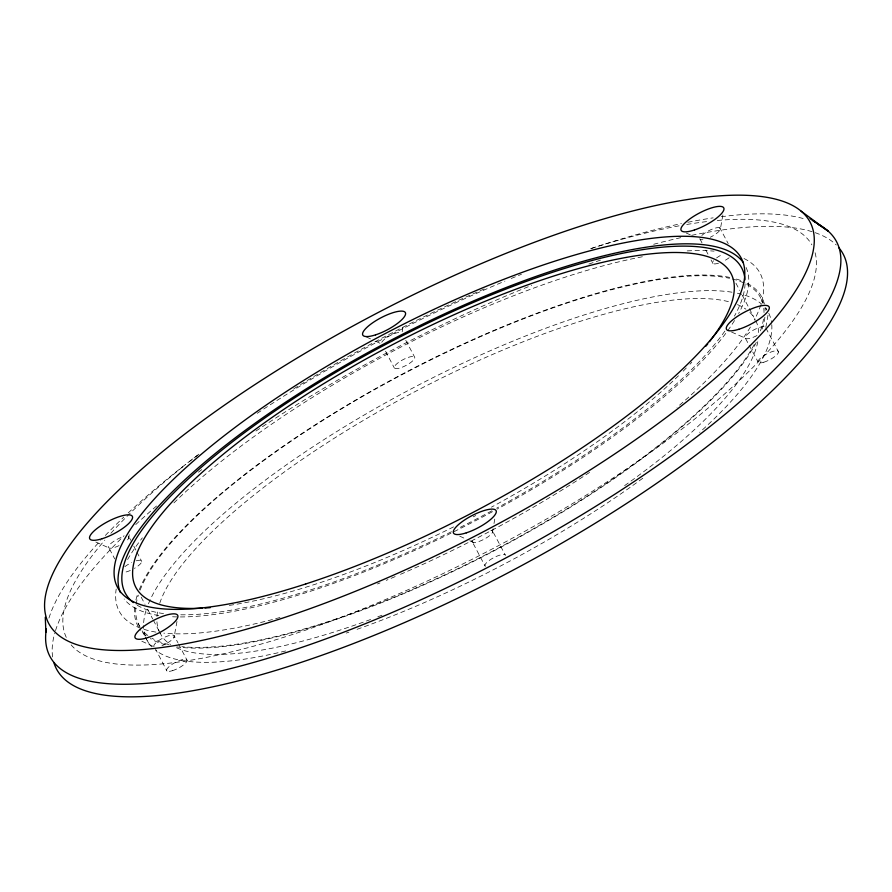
<?xml version="1.0" encoding="UTF-8"?>
<svg xmlns="http://www.w3.org/2000/svg" width="892" height="892" viewBox="0 0 892 892"><rect width="100%" height="100%" fill="white"/><g stroke="black" fill="none" stroke-linecap="round" stroke-linejoin="round"><path stroke-width="0.67" stroke-dasharray="4.46 3.34" d="M493.131 528.644L492.484 532.491L492.406 530.729L505.418 555.248A11.518 3.256 -27.8 0 0 492.919 558.113A11.518 3.256 -27.8 0 0 485.415 566.353M494.001 523.515L494.87 518.408M402.192 331.735L403.128 326.316M722.899 214.894L720.323 229.355L719.777 227.828L728.218 243.627M765.838 327.275L768.402 313.114M176.984 621.512L173.996 637.446L174.141 635.572L177.921 642.786M129.262 534.687L128.504 538.668L128.872 536.694L130.711 540.229M731.563 332.069L745.344 338.135L748.488 344.022M95.823 542.024L108.936 547.911L114.734 558.916M686.216 233.002L690.865 235.109M459.748 536.181L464.743 538.467M469.761 540.742L473.518 542.459L472.258 541.734L485.003 565.896M141.839 641.236L153.19 646.421M366.467 337.02L371.195 339.194M375.911 341.368L380.639 343.543M749.124 345.193L757.932 361.684M138.249 623.619L139.531 626.028M142.107 630.856L146.611 639.308M147.258 640.523L148.54 642.931M700.086 239.257L702.015 242.892M705.884 250.184L708.46 255.045M711.036 259.906L712.964 263.541M765.916 328.1L778.526 352.005M735.922 283.177L739.747 290.435M742.3 295.285L748.689 307.394M749.325 308.61L753.796 317.084M405.782 340.331L414.702 357.246A11.518 3.256 -27.8 0 1 400.564 367.805A11.518 3.256 -27.8 0 1 398.211 362.676A11.518 3.256 -27.8 0 1 414.702 357.246M141.192 597.138L145.028 604.397M147.581 609.247L152.688 618.937M153.324 620.141L159.077 631.045M159.713 632.261L161.63 635.884A336.418 94.987 -27.8 0 0 170.573 644.503M385.556 351.236L394.286 367.905M178.545 643.979L186.729 659.601M133.789 546.127L136.242 550.855M136.855 552.025L141.772 561.469M155.074 648.194L166.927 671.007M761.456 299.534L763.262 303.035M765.671 307.707L766.886 310.037A351.281 99.179 -27.8 0 0 765.392 308.019M815.098 252.748A421.325 118.959 -27.8 0 1 494.335 547.844A421.325 118.959 -27.8 0 1 70.869 644.582M66.287 637.39A421.325 118.959 -27.8 0 1 104.81 540.128M110.876 533.271A421.325 118.959 -27.8 0 1 185.848 464.353M189.182 461.71A421.325 118.959 -27.8 0 1 199.931 453.359M293.847 388.745A421.325 118.959 -27.8 0 1 484.746 288.729M591.675 248.322A421.325 118.959 -27.8 0 1 680.072 225.654M686.74 224.483A421.325 118.959 -27.8 0 1 708.025 221.439M717.291 220.48A421.325 118.959 -27.8 0 1 811.876 244.854M744.017 258.535A362.275 102.29 -27.8 0 1 754.286 320.117M750.395 327.041A362.275 102.29 -27.8 0 1 677.017 407.354M589.579 472.414A362.275 102.29 -27.8 0 1 398.925 574.994M395.178 576.6A362.275 102.29 -27.8 0 1 386.281 580.335M379.947 582.944A362.275 102.29 -27.8 0 1 377.428 583.97M279.976 617.509A362.275 102.29 -27.8 0 1 163.849 633.142M155.922 632.105A362.275 102.29 -27.8 0 1 116.194 589.066M127.601 559.54A362.275 102.29 -27.8 0 1 142.341 537.854M173.918 502.898A362.275 102.29 -27.8 0 1 643.5 256.539M687.208 250.908A362.275 102.29 -27.8 0 1 714.057 251.143M765.013 307.818A352.641 99.569 -27.8 0 1 765.202 310.461M764.89 317.195A352.641 99.569 -27.8 0 1 761.445 330.865M756.304 342.394A352.641 99.569 -27.8 0 1 494.659 550.509A352.641 99.569 -27.8 0 1 176.727 646.89M165.756 644.771A352.641 99.569 -27.8 0 1 150.291 638.594M146.165 635.762A352.641 99.569 -27.8 0 1 139.81 629.139M138.383 626.898A352.641 99.569 -27.8 0 1 134.971 604.765M135.941 599.859A352.641 99.569 -27.8 0 1 137.413 594.73M139.219 589.802A352.641 99.569 -27.8 0 1 402.18 374.149A352.641 99.569 -27.8 0 1 730.013 277.468M736.446 279.062A352.641 99.569 -27.8 0 1 744.943 282.218M747.106 283.277A352.641 99.569 -27.8 0 1 764.622 305.276M745.054 283.846A348.449 98.388 -27.8 0 1 734.428 316.103M724.884 331.088A348.449 98.388 -27.8 0 1 496.621 508.206M491.882 510.793A348.449 98.388 -27.8 0 1 457.663 528.644M451.486 531.732A348.449 98.388 -27.8 0 1 179.705 614.778M163.559 613.584A348.449 98.388 -27.8 0 1 135.339 604.029M768.781 313.315A351.281 99.179 -27.8 0 1 771.647 323.25M771.77 324.61A351.281 99.179 -27.8 0 1 699.64 432.397M642.786 478.246A351.281 99.179 -27.8 0 1 354.102 630.365M348.872 632.183A351.281 99.179 -27.8 0 1 346.263 633.075M285.674 650.948A351.281 99.179 -27.8 0 1 155.676 650.368M151.718 646.867A351.281 99.179 -27.8 0 1 145.619 637.334M145.184 636.141A351.281 99.179 -27.8 0 1 143.556 625.548M143.657 622.649A351.281 99.179 -27.8 0 1 146.188 610.017M148.451 603.795A351.281 99.179 -27.8 0 1 408.77 390.172A351.281 99.179 -27.8 0 1 734.963 292.721M737.428 293.223A351.281 99.179 -27.8 0 1 761.824 304.295M755.847 320.685A336.418 94.987 -27.8 0 1 758.579 333.731M757.787 341.703A336.418 94.987 -27.8 0 1 623.619 486.33M381.943 615.235A336.418 94.987 -27.8 0 1 375.632 617.632M370.604 619.494A336.418 94.987 -27.8 0 1 175.334 647.179M160.203 633.521A336.418 94.987 -27.8 0 1 156.869 620.598M156.947 616.461A336.418 94.987 -27.8 0 1 157.906 609.916M159.757 603.193A336.418 94.987 -27.8 0 1 412.505 392.948A336.418 94.987 -27.8 0 1 729.823 302.009M737.461 304.607A336.418 94.987 -27.8 0 1 745.924 309.201M749.871 312.434A336.418 94.987 -27.8 0 1 755.223 319.447M691.779 362.275A336.418 94.987 -27.8 0 1 689.984 364.181M686.283 368.017A336.418 94.987 -27.8 0 1 682.447 371.886M678.477 375.777A336.418 94.987 -27.8 0 1 491.436 507.158M475.748 515.543A336.418 94.987 -27.8 0 1 473.295 516.825M453.582 526.882A336.418 94.987 -27.8 0 1 227.571 605.646M763.786 308.331A351.281 99.179 -27.8 0 1 764.009 312.512M763.496 319.046A351.281 99.179 -27.8 0 1 760.096 331.746M754.32 344.379A351.281 99.179 -27.8 0 1 496.766 548.959A351.281 99.179 -27.8 0 1 181.823 646.655M168.778 644.537A351.281 99.179 -27.8 0 1 151.874 638.159M147.816 635.461A351.281 99.179 -27.8 0 1 142.988 631.012M139.999 626.953A351.281 99.179 -27.8 0 1 138.327 595.109M140.077 590.147A351.281 99.179 -27.8 0 1 402.069 374.64A351.281 99.179 -27.8 0 1 729.567 278.304M732.254 278.928A351.281 99.179 -27.8 0 1 762.76 303.146M52.628 656.947A444.673 125.549 -27.8 0 1 54.68 633.398M55.505 630.611A444.673 125.549 -27.8 0 1 124.066 535.713M135.751 524.563A444.673 125.549 -27.8 0 1 157.059 505.563M198.414 472.169A444.673 125.549 -27.8 0 1 201.759 469.627M255.982 431.026A444.673 125.549 -27.8 0 1 531.721 285.34M588.887 264.054A444.673 125.549 -27.8 0 1 601.888 259.683M653.691 244.274A444.673 125.549 -27.8 0 1 680.931 237.629M691.713 235.321A444.673 125.549 -27.8 0 1 836.272 244.965M729.154 257.743A11.518 3.256 -27.8 0 1 722.598 261.612M718.506 263.207A11.518 3.256 -27.8 0 1 713.544 260.732M716.588 257.944A11.518 3.256 -27.8 0 1 723.144 254.086M136.242 560.823A11.518 3.256 -27.8 0 1 141.728 561.782A11.518 3.256 -27.8 0 1 134.424 568.394M130.31 570.467A11.518 3.256 -27.8 0 1 123.609 572.385M124.824 566.688A11.518 3.256 -27.8 0 1 131.626 562.596M154.026 646.7A11.518 3.256 -27.8 0 1 163.336 637.869A11.518 3.256 -27.8 0 1 174.364 636.509A11.518 3.256 -27.8 0 1 161.943 645.719M490.812 530.316A11.518 3.256 -27.8 0 1 483.787 539.392A11.518 3.256 -27.8 0 1 472.86 539.66M757.018 335.548A11.518 3.256 -27.8 0 1 745.456 338.269A11.518 3.256 -27.8 0 1 752.38 330.687A11.518 3.256 -27.8 0 1 765.035 326.784M701.848 235.455A11.518 3.256 -27.8 0 1 719.298 227.672A11.518 3.256 -27.8 0 1 710.244 237.261M702.918 239.703A11.518 3.256 -27.8 0 1 699.83 238.599M381.731 342.327A11.518 3.256 -27.8 0 1 389.893 335.715A11.518 3.256 -27.8 0 1 400.285 332.326M128.247 536.237A11.518 3.256 -27.8 0 1 126.251 541.065M119.049 545.625A11.518 3.256 -27.8 0 1 108.757 545.971A11.518 3.256 -27.8 0 1 123.977 536.527M48.948 618.056A444.617 125.538 -27.8 0 1 100.439 540.652M105.345 535.456A444.617 125.538 -27.8 0 1 123.698 517.193M128.214 512.933A444.617 125.538 -27.8 0 1 197.455 455.388M257.197 413.308A444.617 125.538 -27.8 0 1 504.905 281.114M511.205 278.482A444.617 125.538 -27.8 0 1 521.419 274.312M590.604 248.723A444.617 125.538 -27.8 0 1 681.388 223.591M687.821 222.275A444.617 125.538 -27.8 0 1 713.154 217.849M721.193 216.734A444.617 125.538 -27.8 0 1 805.543 219.22M746.102 267.477A352.641 99.569 -27.8 0 1 738.643 313.482M734.529 320.529A352.641 99.569 -27.8 0 1 497.335 509.053M492.529 511.662A352.641 99.569 -27.8 0 1 169.502 616.606M158.821 615.48A352.641 99.569 -27.8 0 1 124.133 598.989M763.853 362.208A11.518 3.256 -27.8 0 0 778.493 351.66A11.518 3.256 -27.8 0 0 762.337 356.655A11.518 3.256 -27.8 0 0 763.853 362.208M172.379 670.695A11.518 3.256 -27.8 0 0 187.097 660.158A11.518 3.256 -27.8 0 0 171.019 665.064A11.518 3.256 -27.8 0 0 172.379 670.695"/><path stroke-width="1.34" d="M810.025 218.596L819.826 225.219M812.467 220.346L815.834 222.654M818.064 224.182L828.144 231.095L801.049 211.114M45.28 617.275L45.905 632.272M133.365 602.591A348.449 98.388 -27.8 0 1 387.173 343.654A348.449 98.388 -27.8 0 1 744.987 279.832M202.451 608.166A336.418 94.987 -27.8 0 1 207.223 467.832A336.418 94.987 -27.8 0 1 594.373 264.344A336.418 94.987 -27.8 0 1 709.519 341.647M707.746 343.899A336.418 94.987 -27.8 0 1 705.918 346.163M210.3 607.63A336.418 94.987 -27.8 0 1 205.037 608.021M838.926 247.82A444.673 125.549 -27.8 0 1 510.369 571.605A444.673 125.549 -27.8 0 1 54.033 663.057M818.867 224.684A444.617 125.538 -27.8 0 1 497.48 562.361A444.617 125.538 -27.8 0 1 46.339 628.938M120.398 592.589A352.641 99.569 -27.8 0 1 385.199 343.242A352.641 99.569 -27.8 0 1 743.449 262.817M148.406 637.423A24.084 6.801 -27.8 0 0 177.72 615.368A24.084 6.801 -27.8 0 0 143.099 626.909A24.084 6.801 -27.8 0 0 148.406 637.423M466.304 532.847A24.084 6.801 -27.8 0 0 496.164 510.781A24.084 6.801 -27.8 0 0 461.878 521.876A24.084 6.801 -27.8 0 0 466.304 532.847M738.855 329.271A24.084 6.801 -27.8 0 0 769.238 307.205A24.084 6.801 -27.8 0 0 735.309 317.842A24.084 6.801 -27.8 0 0 738.855 329.271M694.444 229.969A24.084 6.801 -27.8 0 0 723.758 207.903A24.084 6.801 -27.8 0 0 689.126 219.454A24.084 6.801 -27.8 0 0 694.444 229.969M375.588 334.846A24.084 6.801 -27.8 0 0 405.447 312.78A24.084 6.801 -27.8 0 0 371.161 323.874A24.084 6.801 -27.8 0 0 375.588 334.846M102.101 538.735A24.084 6.801 -27.8 0 0 132.484 516.669A24.084 6.801 -27.8 0 0 98.555 527.306A24.084 6.801 -27.8 0 0 102.101 538.735M265.805 623.475A430.334 121.502 -27.8 0 0 812.913 229.333A430.334 121.502 -27.8 0 0 209.564 415.694A430.334 121.502 -27.8 0 0 265.805 623.475M305.822 583.926A352.641 99.569 -27.8 0 0 742.501 260.787A352.641 99.569 -27.8 0 0 239.948 423.778A352.641 99.569 -27.8 0 0 305.822 583.926"/></g></svg>
